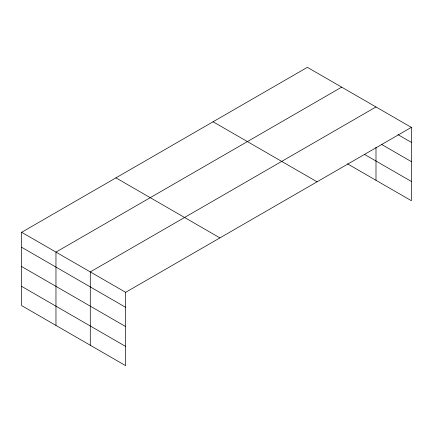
<?xml version="1.0" encoding="UTF-8"?>
<svg xmlns="http://www.w3.org/2000/svg" width="433" height="433" viewBox="0 0 433 433"><rect width="100%" height="100%" fill="white"/><g stroke="black" fill="none" stroke-linecap="round" stroke-linejoin="round"><path stroke-width="0.65" d="M21.65 232.294L125.635 292.329L125.635 365.663L21.65 305.622L21.65 232.294L307.365 67.337L411.35 127.378L411.35 200.706L347.493 163.836M341.68 87.152L55.965 252.109L55.965 325.437M375.996 106.962L90.281 271.919L90.281 345.247M125.635 292.329L411.35 127.378M398.019 134.663L411.35 142.36M381.792 144.546L411.35 161.617M364.364 154.321L411.35 181.454M213.079 121.776L317.064 181.811M115.936 177.86L219.921 237.896M21.65 247.281L125.635 307.316M21.65 266.533L125.635 326.569M21.65 286.37L125.635 346.405M375.996 147.155L375.996 180.29"/></g></svg>
